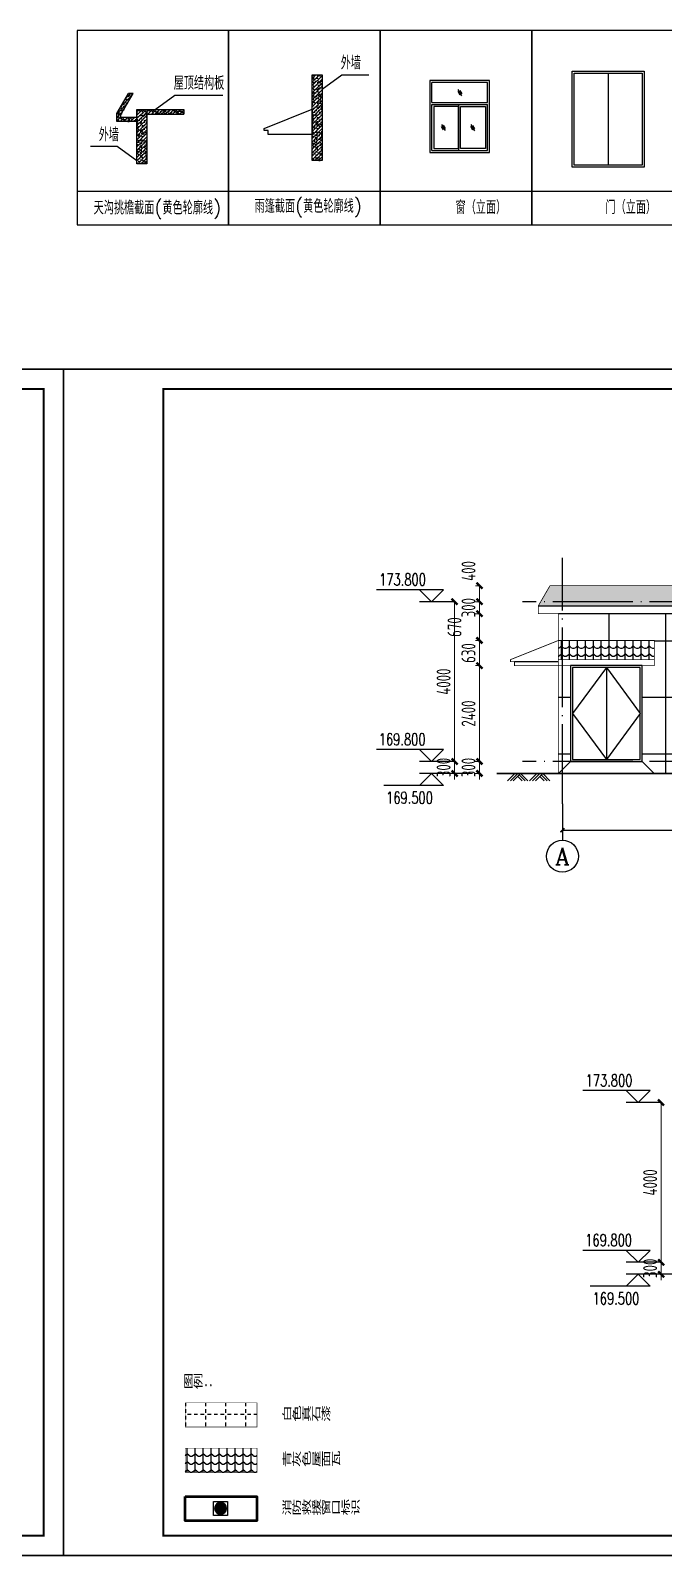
# Model space of a CAD drawing. Header units: millimetres. Extents: x 1742399 to 4898386, y 2481636 to 5226310.
# Drawn here: x 2158457 to 2174298, y 2656332 to 2694505 of the extents above; entities that cross this region are included whole.
import ezdxf
from ezdxf.enums import TextEntityAlignment as Align

# ---------------------------------------------------------------- set-up
doc = ezdxf.new("R2010")
doc.units = ezdxf.units.MM
doc.header["$LTSCALE"] = 1000
doc.linetypes.add('DOTE', pattern=[2.42, 2, -0.2, 0.02, -0.2])
for name, color, linetype in [('AXIS', 3, 'Continuous'), ('AXIS_TEXT', 7, 'Continuous'), ('DIM_ELEV', 3, 'Continuous'), ('DIM_LEAD', 3, 'Continuous'), ('DOTE', 1, 'DOTE'), ('PUB_DIM', 3, 'Continuous'), ('PUB_TITLE', 4, 'Continuous'), ('TWT_DIM', 3, 'Continuous'), ('WALL', 4, 'Continuous'), ('YHG_填充', 8, 'Continuous'), ('YHG_文字', 7, 'Continuous'), ('YHJ_消防救援标示', 6, 'Continuous'), ('YHJ_立面_墙线中', 2, 'Continuous'), ('YHJ_符号', 3, 'Continuous'), ('YHJ_门窗框', 151, 'Continuous'), ('YHJ_门窗细线', 160, 'Continuous'), ('建筑-房间填充', 8, 'Continuous'), ('轮廓线', 2, 'Continuous')]:
    doc.layers.add(name, color=color, linetype=linetype)
doc.styles.add('_TCH_AXIS', font='COMPLEX', dxfattribs={"bigfont": 'GBCBIG'})
doc.styles.add('_TCH_DIM', font='SIMPLEX', dxfattribs={"bigfont": 'GBCBIG'})
doc.styles.add('_TCH_DIM_T3', font='SIMPLEX', dxfattribs={"width": 0.705882, "bigfont": 'GBCBIG'})
doc.styles.add('COMPLEX', font='COMPLEX')
doc.styles.add('TSSD_Rein', font='TSSDENG', dxfattribs={"width": 0.7, "bigfont": '@1HZTXT'})
doc.styles.add('TSSD_REIN_T3', font='tssdeng.shx', dxfattribs={"width": 0.7, "bigfont": 'hztxt.shx'})
doc.dimstyles.new('_TCH_ARCH&&100', dxfattribs={"dimtxt": 350, "dimasz": 150, "dimexe": 100, "dimexo": 200, "dimgap": 100, "dimtad": 1, "dimdec": 0, "dimzin": 0, "dimdsep": 46, "dimtxsty": 'TSSD_REIN_T3', "dimblk": 'ARCHTICK', "dimcen": 0.09, "dimclrt": 7, "dimazin": 2, "dimtfac": 1, "dimtdec": 0, "dimtix": 1, "dimtmove": 2, "dimatfit": 3, "dimfxl": 1, "dimfxlon": 1, "dimtolj": 1, "dimtzin": 0, "dimlwd": 18, "dimlwe": 18, "dimarcsym": 0})
doc.dimstyles.new('_TWT_ARCH&&100', dxfattribs={"dimtxt": 297.5, "dimasz": 100, "dimexe": 250, "dimexo": 300, "dimgap": 126.25, "dimtad": 1, "dimdec": 0, "dimzin": 0, "dimdsep": 46, "dimtxsty": '_TCH_DIM_T3', "dimblk": 'ARCHTICK', "dimcen": 0.09, "dimclrt": 7, "dimazin": 2, "dimtfac": 1, "dimtdec": 0, "dimtix": 1, "dimtmove": 2, "dimatfit": 3, "dimfxl": 75, "dimtolj": 1, "dimtzin": 0, "dimarcsym": 0})
pattern_1 = [(90, (707.1, 707.1), (-1414.215, 0), []), (180, (707.1, 707.1), (-1e-13, -1414.215), [])]

# ---------------------------------------------------------------- blocks, each defined once
blk = doc.blocks.new('HSGADGSGDSGDSF')
at = {"layer": 'YHJ_门窗框'}
blk.add_lwpolyline([(654970, 84413), (656770, 84413), (656770, 82013), (654970, 82013)], close=True, dxfattribs=at)
at = {"layer": 'YHJ_门窗细线'}
blk.add_line((655870, 84363), (655870, 82063), dxfattribs=at)
blk.add_lwpolyline([(655020, 84363), (656720, 84363), (656720, 82063), (655020, 82063)], close=True, dxfattribs=at)
for points in [[(655870, 84363), (655020, 83213), (655870, 82063)], [(655870, 84363), (656720, 83213), (655870, 82063)]]:
    blk.add_lwpolyline(points, dxfattribs=at)
blk = doc.blocks.new('HAYJZ A3')
blk.add_lwpolyline([(4975, -403417), (46975, -403417), (46975, -433117), (4975, -433117), (4975, -403417)])
at = {"const_width": 50}
blk.add_lwpolyline([(7475, -403917), (46475, -403917), (46475, -432617), (7475, -432617), (7475, -403917)], dxfattribs=at)
at = {"layer": 'PUB_TITLE'}
blk.add_lwpolyline([(4975, -433117), (46975, -433117), (46975, -403417), (4975, -403417)], close=True, dxfattribs=at)
blk = doc.blocks.new('A$C4EA902EC')
at = {"layer": 'YHJ_消防救援标示'}
h = blk.add_hatch(dxfattribs=at)
h.set_pattern_fill('ANSI31', color=6, scale=20, angle=135, style=0)
h.set_pattern_definition([(180, (-2939646.705, -311489.21), (-5e-15, -31.75), [])])
edge = h.paths.add_edge_path()
edge.add_arc((175, 175), 150, 0, 360)
blk.add_lwpolyline([(0, 0), (350, 0), (350, 350), (0, 350)], close=True, dxfattribs=at)
at = {"layer": 'YHJ_消防救援标示', "color": 6}
blk.add_circle((175, 175), 150, dxfattribs=at)
blk = doc.blocks.new('_ArchTick')
at = {"color": 0, "linetype": 'ByBlock', "const_width": 0.4}
blk.add_lwpolyline([(-0.5, -0.5), (0.5, 0.5)], dxfattribs=at)
blk = doc.blocks.new('*D235')
at = {"layer": 'Defpoints', "color": 0, "transparency": 16777216}
for p in [(2174238, 2663671), (2175373, 2663671), (2175373, 2663371)]:
    blk.add_point(p, dxfattribs=at)
at = {"layer": 'PUB_DIM', "color": 0, "lineweight": 18, "transparency": 16777216}
for p, q in [((2174238, 2663671), (2174238, 2663821)), ((2174239, 2663671), (2174138, 2663671)), ((2174239, 2663371), (2174138, 2663371)), ((2174238, 2663371), (2174238, 2663671)), ((2174238, 2663371), (2174238, 2663221))]:
    blk.add_line(p, q, dxfattribs=at)
at = {"layer": 'PUB_DIM', "color": 0, "lineweight": 18, "transparency": 16777216, "xscale": 150, "yscale": 150, "zscale": 150}
for p, rotation in [((2174238, 2663671), 270), ((2174238, 2663371), 90)]:
    blk.add_blockref('_ArchTick', p, dxfattribs=dict(at, rotation=rotation))
at = {"layer": 'PUB_DIM', "color": 7, "transparency": 16777216, "insert": (2173963, 2663521), "char_height": 350, "attachment_point": 5, "rotation": 90, "style": 'TSSD_REIN_T3'}
blk.add_mtext('\\A1;300', dxfattribs=at)
blk = doc.blocks.new('*D236')
at = {"layer": 'Defpoints', "color": 0, "transparency": 16777216}
for p in [(2174238, 2667671), (2175373, 2667671), (2175373, 2663671)]:
    blk.add_point(p, dxfattribs=at)
at = {"layer": 'PUB_DIM', "color": 0, "lineweight": 18, "transparency": 16777216}
for p, q in [((2174239, 2667671), (2174138, 2667671)), ((2174238, 2663671), (2174238, 2667671)), ((2174239, 2663671), (2174138, 2663671))]:
    blk.add_line(p, q, dxfattribs=at)
at = {"layer": 'PUB_DIM', "color": 0, "lineweight": 18, "transparency": 16777216, "xscale": 150, "yscale": 150, "zscale": 150}
for p, rotation in [((2174238, 2667671), 90), ((2174238, 2663671), 270)]:
    blk.add_blockref('_ArchTick', p, dxfattribs=dict(at, rotation=rotation))
at = {"layer": 'PUB_DIM', "color": 7, "transparency": 16777216, "insert": (2173963, 2665671), "char_height": 350, "attachment_point": 5, "rotation": 90, "style": 'TSSD_REIN_T3'}
blk.add_mtext('\\A1;4000', dxfattribs=at)
blk = doc.blocks.new('*D237')
at = {"layer": 'Defpoints', "color": 0, "transparency": 16777216}
for p in [(2171768, 2674744), (2189468, 2674744), (2189468, 2674486)]:
    blk.add_point(p, dxfattribs=at)
at = {"layer": 'TWT_DIM', "color": 0, "lineweight": -2, "transparency": 16777216}
for p, q in [((2171768, 2674486), (2189468, 2674486)), ((2171768, 2674444), (2171768, 2674236)), ((2189468, 2674444), (2189468, 2674236))]:
    blk.add_line(p, q, dxfattribs=at)
at = {"layer": 'TWT_DIM', "color": 0, "lineweight": -2, "transparency": 16777216, "xscale": 100, "yscale": 100, "zscale": 100, "rotation": 180}
blk.add_blockref('_ArchTick', (2171768, 2674486), dxfattribs=at)
at = {"layer": 'TWT_DIM', "color": 0, "lineweight": -2, "transparency": 16777216, "xscale": 100, "yscale": 100, "zscale": 100}
blk.add_blockref('_ArchTick', (2189468, 2674486), dxfattribs=at)
at = {"layer": 'TWT_DIM', "color": 7, "transparency": 16777216, "insert": (2180618, 2674761), "char_height": 297.5, "attachment_point": 5, "style": '_TCH_DIM_T3'}
blk.add_mtext('\\A1;17700', dxfattribs=at)
blk = doc.blocks.new('_AXISO')
blk.add_circle((0, 0), 0.5)
at = {"layer": 'AXIS_TEXT', "style": 'COMPLEX', "width": 1.041667}
blk.add_attdef('A', text='', height=0.56, dxfattribs=at).set_placement((-0.25, -0.28), (0.25, -0.28), align=Align.FIT)
blk = doc.blocks.new('*D244')
at = {"layer": 'Defpoints', "color": 0, "transparency": 16777216}
for p in [(2169693, 2676207), (2170505, 2676207), (2170505, 2675907)]:
    blk.add_point(p, dxfattribs=at)
at = {"layer": 'PUB_DIM', "color": 0, "lineweight": 18, "transparency": 16777216}
for p, q in [((2169693, 2676207), (2169693, 2676357)), ((2169694, 2676207), (2169593, 2676207)), ((2169693, 2675907), (2169693, 2676207)), ((2169694, 2675907), (2169593, 2675907)), ((2169693, 2675907), (2169693, 2675757))]:
    blk.add_line(p, q, dxfattribs=at)
at = {"layer": 'PUB_DIM', "color": 0, "lineweight": 18, "transparency": 16777216, "xscale": 150, "yscale": 150, "zscale": 150}
for p, rotation in [((2169693, 2676207), 270), ((2169693, 2675907), 90)]:
    blk.add_blockref('_ArchTick', p, dxfattribs=dict(at, rotation=rotation))
at = {"layer": 'PUB_DIM', "color": 7, "transparency": 16777216, "insert": (2169418, 2676057), "char_height": 350, "attachment_point": 5, "rotation": 90, "style": 'TSSD_REIN_T3'}
blk.add_mtext('\\A1;300', dxfattribs=at)
blk = doc.blocks.new('*D245')
at = {"layer": 'Defpoints', "color": 0, "transparency": 16777216}
for p in [(2169693, 2678607), (2170505, 2678607), (2170505, 2676207)]:
    blk.add_point(p, dxfattribs=at)
at = {"layer": 'PUB_DIM', "color": 0, "lineweight": 18, "transparency": 16777216}
for p, q in [((2169694, 2678607), (2169593, 2678607)), ((2169693, 2676207), (2169693, 2678607)), ((2169694, 2676207), (2169593, 2676207))]:
    blk.add_line(p, q, dxfattribs=at)
at = {"layer": 'PUB_DIM', "color": 0, "lineweight": 18, "transparency": 16777216, "xscale": 150, "yscale": 150, "zscale": 150}
for p, rotation in [((2169693, 2678607), 90), ((2169693, 2676207), 270)]:
    blk.add_blockref('_ArchTick', p, dxfattribs=dict(at, rotation=rotation))
at = {"layer": 'PUB_DIM', "color": 7, "transparency": 16777216, "insert": (2169418, 2677407), "char_height": 350, "attachment_point": 5, "rotation": 90, "style": 'TSSD_REIN_T3'}
blk.add_mtext('\\A1;2400', dxfattribs=at)
blk = doc.blocks.new('*D246')
at = {"layer": 'Defpoints', "color": 0, "transparency": 16777216}
for p in [(2169693, 2679237), (2170505, 2679237), (2170505, 2678607)]:
    blk.add_point(p, dxfattribs=at)
at = {"layer": 'PUB_DIM', "color": 0, "lineweight": 18, "transparency": 16777216}
for p, q in [((2169693, 2679237), (2169693, 2679387)), ((2169694, 2679237), (2169593, 2679237)), ((2169693, 2678607), (2169693, 2679237)), ((2169694, 2678607), (2169593, 2678607)), ((2169693, 2678607), (2169693, 2678457))]:
    blk.add_line(p, q, dxfattribs=at)
at = {"layer": 'PUB_DIM', "color": 0, "lineweight": 18, "transparency": 16777216, "xscale": 150, "yscale": 150, "zscale": 150}
for p, rotation in [((2169693, 2679237), 270), ((2169693, 2678607), 90)]:
    blk.add_blockref('_ArchTick', p, dxfattribs=dict(at, rotation=rotation))
at = {"layer": 'PUB_DIM', "color": 7, "transparency": 16777216, "insert": (2169418, 2678922), "char_height": 350, "attachment_point": 5, "rotation": 90, "style": 'TSSD_REIN_T3'}
blk.add_mtext('\\A1;630', dxfattribs=at)
blk = doc.blocks.new('*D247')
at = {"layer": 'Defpoints', "color": 0, "transparency": 16777216}
for p in [(2169693, 2679907), (2170505, 2679907), (2170505, 2679237)]:
    blk.add_point(p, dxfattribs=at)
at = {"layer": 'PUB_DIM', "color": 0, "lineweight": 18, "transparency": 16777216}
for p, q in [((2169694, 2679907), (2169593, 2679907)), ((2169693, 2679237), (2169693, 2679907)), ((2169694, 2679237), (2169593, 2679237))]:
    blk.add_line(p, q, dxfattribs=at)
at = {"layer": 'PUB_DIM', "color": 0, "lineweight": 18, "transparency": 16777216, "xscale": 150, "yscale": 150, "zscale": 150}
for p, rotation in [((2169693, 2679907), 90), ((2169693, 2679237), 270)]:
    blk.add_blockref('_ArchTick', p, dxfattribs=dict(at, rotation=rotation))
at = {"layer": 'PUB_DIM', "color": 7, "transparency": 16777216, "insert": (2169068, 2679572), "char_height": 350, "attachment_point": 5, "rotation": 90, "style": 'TSSD_REIN_T3'}
blk.add_mtext('\\A1;670', dxfattribs=at)
blk = doc.blocks.new('*D248')
at = {"layer": 'Defpoints', "color": 0, "transparency": 16777216}
for p in [(2169693, 2680207), (2170505, 2680207), (2170505, 2679907)]:
    blk.add_point(p, dxfattribs=at)
at = {"layer": 'PUB_DIM', "color": 0, "lineweight": 18, "transparency": 16777216}
for p, q in [((2169694, 2680207), (2169593, 2680207)), ((2169693, 2680207), (2169693, 2680357)), ((2169693, 2679907), (2169693, 2680207)), ((2169694, 2679907), (2169593, 2679907)), ((2169693, 2679907), (2169693, 2679757))]:
    blk.add_line(p, q, dxfattribs=at)
at = {"layer": 'PUB_DIM', "color": 0, "lineweight": 18, "transparency": 16777216, "xscale": 150, "yscale": 150, "zscale": 150}
for p, rotation in [((2169693, 2680207), 270), ((2169693, 2679907), 90)]:
    blk.add_blockref('_ArchTick', p, dxfattribs=dict(at, rotation=rotation))
at = {"layer": 'PUB_DIM', "color": 7, "transparency": 16777216, "insert": (2169418, 2680057), "char_height": 350, "attachment_point": 5, "rotation": 90, "style": 'TSSD_REIN_T3'}
blk.add_mtext('\\A1;300', dxfattribs=at)
blk = doc.blocks.new('*D249')
at = {"layer": 'Defpoints', "color": 0, "transparency": 16777216}
for p in [(2169693, 2680607), (2170505, 2680607), (2170505, 2680207)]:
    blk.add_point(p, dxfattribs=at)
at = {"layer": 'PUB_DIM', "color": 0, "lineweight": 18, "transparency": 16777216}
for p, q in [((2169694, 2680607), (2169593, 2680607)), ((2169693, 2680207), (2169693, 2680607)), ((2169694, 2680207), (2169593, 2680207))]:
    blk.add_line(p, q, dxfattribs=at)
at = {"layer": 'PUB_DIM', "color": 0, "lineweight": 18, "transparency": 16777216, "xscale": 150, "yscale": 150, "zscale": 150}
for p, rotation in [((2169693, 2680607), 90), ((2169693, 2680207), 270)]:
    blk.add_blockref('_ArchTick', p, dxfattribs=dict(at, rotation=rotation))
at = {"layer": 'PUB_DIM', "color": 7, "transparency": 16777216, "insert": (2169418, 2680977), "char_height": 350, "attachment_point": 5, "rotation": 90, "style": 'TSSD_REIN_T3'}
blk.add_mtext('\\A1;400', dxfattribs=at)
blk = doc.blocks.new('*D252')
at = {"layer": 'Defpoints', "color": 0, "transparency": 16777216}
for p in [(2169070, 2676207), (2170205, 2676207), (2170205, 2675907)]:
    blk.add_point(p, dxfattribs=at)
at = {"layer": 'PUB_DIM', "color": 0, "lineweight": 18, "transparency": 16777216}
for p, q in [((2169070, 2676207), (2169070, 2676357)), ((2169071, 2676207), (2168970, 2676207)), ((2169070, 2675907), (2169070, 2676207)), ((2169071, 2675907), (2168970, 2675907)), ((2169070, 2675907), (2169070, 2675757))]:
    blk.add_line(p, q, dxfattribs=at)
at = {"layer": 'PUB_DIM', "color": 0, "lineweight": 18, "transparency": 16777216, "xscale": 150, "yscale": 150, "zscale": 150}
for p, rotation in [((2169070, 2676207), 270), ((2169070, 2675907), 90)]:
    blk.add_blockref('_ArchTick', p, dxfattribs=dict(at, rotation=rotation))
at = {"layer": 'PUB_DIM', "color": 7, "transparency": 16777216, "insert": (2168795, 2676057), "char_height": 350, "attachment_point": 5, "rotation": 90, "style": 'TSSD_REIN_T3'}
blk.add_mtext('\\A1;300', dxfattribs=at)
blk = doc.blocks.new('*D253')
at = {"layer": 'Defpoints', "color": 0, "transparency": 16777216}
for p in [(2169070, 2680207), (2170205, 2680207), (2170205, 2676207)]:
    blk.add_point(p, dxfattribs=at)
at = {"layer": 'PUB_DIM', "color": 0, "lineweight": 18, "transparency": 16777216}
for p, q in [((2169071, 2680207), (2168970, 2680207)), ((2169070, 2676207), (2169070, 2680207)), ((2169071, 2676207), (2168970, 2676207))]:
    blk.add_line(p, q, dxfattribs=at)
at = {"layer": 'PUB_DIM', "color": 0, "lineweight": 18, "transparency": 16777216, "xscale": 150, "yscale": 150, "zscale": 150}
for p, rotation in [((2169070, 2680207), 90), ((2169070, 2676207), 270)]:
    blk.add_blockref('_ArchTick', p, dxfattribs=dict(at, rotation=rotation))
at = {"layer": 'PUB_DIM', "color": 7, "transparency": 16777216, "insert": (2168795, 2678207), "char_height": 350, "attachment_point": 5, "rotation": 90, "style": 'TSSD_REIN_T3'}
blk.add_mtext('\\A1;4000', dxfattribs=at)
blk = doc.blocks.new('玻璃')
at = {"layer": 'YHJ_符号'}
for p, q in [((122726, -123680), (122726, -123780)), ((122756, -123640), (122756, -123820)), ((122786, -123680), (122786, -123780))]:
    blk.add_line(p, q, dxfattribs=at)

msp = doc.modelspace()

# ---------------------------------------------------------------- hatches: boundary and pattern name
h = msp.add_hatch()
h.set_pattern_fill('多孔材料', color=8, scale=500, angle=45)
h.set_pattern_definition(pattern_1)
h.paths.add_polyline_path([(2171967.7, 2678607.4), (2171767.7, 2678607.4), (2171767.7, 2676207.4), (2171967.7, 2676207.4)])
h.paths.add_polyline_path([(2171767.7, 2678607.4), (2171667.7, 2678607.4), (2171667.7, 2676207.4), (2171767.7, 2676207.4)])
h.paths.add_polyline_path([(2171767.7, 2676207.4), (2171667.7, 2676207.4), (2171667.7, 2675907.4), (2171767.7, 2676007.4)])
h.paths.add_polyline_path([(2171967.7, 2676207.4), (2171767.7, 2676207.4), (2171767.7, 2676007.4)])
h.paths.add_polyline_path([(2171767.7, 2679907.4), (2171667.7, 2679907.4), (2171667.7, 2679237.4), (2171767.7, 2679237.4)])
h.paths.add_polyline_path([(2187267.7, 2676207.4), (2173767.7, 2676207.4), (2174067.7, 2675907.4), (2186967.7, 2675907.4)])
h.paths.add_polyline_path([(2189467.7, 2676207.4), (2189067.7, 2676207.4), (2189367.7, 2675907.4), (2189467.7, 2675907.4)])
h.paths.add_polyline_path([(2189567.7, 2676207.4), (2189467.7, 2676207.4), (2189467.7, 2675907.4), (2189567.7, 2675907.4)])
h.paths.add_polyline_path([(2189567.7, 2679907.4), (2189467.7, 2679907.4), (2189467.7, 2676207.4), (2189567.7, 2676207.4)])
h = msp.add_hatch()
h.set_pattern_fill('多孔材料', color=8, scale=500, angle=45)
h.set_pattern_definition(pattern_1)
h.paths.add_polyline_path([(2187267.7, 2676207.4), (2187267.7, 2678607.4), (2186967.7, 2678607.4), (2186967.7, 2678757.4), (2186967.7, 2679237.4), (2189367.7, 2679237.4), (2189367.7, 2678757.4), (2189367.7, 2678757.4), (2189367.7, 2678607.4), (2189067.7, 2678607.4), (2189067.7, 2676207.4), (2189467.7, 2676207.4), (2189467.7, 2679907.4), (2183675.1, 2679907.4), (2183675.1, 2679698.9, -1), (2183675.1, 2679658.9, -1), (2183675.1, 2679698.9), (2183675.1, 2679907.4), (2171767.7, 2679907.4), (2171767.7, 2679237.4), (2174067.7, 2679237.4), (2174067.7, 2678707.4), (2174067.7, 2678607.4), (2173767.7, 2678607.4), (2173767.7, 2676207.4)])
h.paths.add_polyline_path([(2176317.7, 2679107.4), (2174617.7, 2679107.4), (2174617.7, 2677107.4), (2176317.7, 2677107.4)], flags=16)
h.paths.add_polyline_path([(2179667.7, 2679107.4), (2181667.7, 2679107.4), (2181667.7, 2677107.4), (2179667.7, 2677107.4)], flags=16)
h.paths.add_polyline_path([(2184867.7, 2679107.4), (2186867.7, 2679107.4), (2186867.7, 2677107.4), (2184867.7, 2677107.4)], flags=16)
at = {"layer": 'YHG_填充'}
h = msp.add_hatch(dxfattribs=at)
h.set_pattern_fill('虚线方格', color=256, scale=500)
h.set_pattern_definition([(0, (2058384.33, 2623365.6), (0, 500), [90, -75, 90, -75, 90, -80]), (90, (2058844.33, 2623405.6), (-500, 3e-14), [90, -75, 90, -75, 90, -80])])
h.paths.add_polyline_path([(2164124.9, 2659548), (2164124.9, 2660153.7), (2162327.5, 2660153.7), (2162327.5, 2659548)])
at = {"layer": '建筑-房间填充'}
h = msp.add_hatch(dxfattribs=at)
h.set_pattern_fill('钢筋混凝土', color=256, scale=25)
h.set_pattern_definition([(45, (1865337.89, 2664749.82), (-44.194174, 44.194174), []), (50, (1865337.89, 2664749.82), (179.315046, -15.688034), [18.75, -206.25]), (355, (1865337.9, 2664749.82), (-34.68783, 188.04803), [15, -165]), (100.4514, (1865352.83, 2664748.51), (144.62735, 172.35989), [15.93505, -175.28553]), (46.1842, (1865337.9, 2664799.82), (266.81026, -41.37975), [28.125, -309.375]), (96.6356, (1865360.13, 2664796.37), (233.66568, 243.52947), [23.90257, -262.92825]), (351.1842, (1865337.9, 2664799.82), (233.66549, 243.52965), [22.5, -247.5]), (21, (1865362.89, 2664787.32), (149.22676, -100.65472), [18.75, -206.25]), (326, (1865362.9, 2664787.32), (60.82883, 181.28751), [15, -165]), (71.4514, (1865375.33, 2664778.93), (210.05566, 80.63262), [15.93505, -175.28553]), (37.5, (1865337.89, 2664749.82), (3.039964, 83.223463), [0, -163, 0, -167.5, 0, -165.625]), (7.5, (1865337.89, 2664749.82), (65.767384, 98.602928), [0, -95.5, 0, -159.25, 0, -63.125]), (327.5, (1865282.14, 2664749.82), (133.455609, -5.638718), [0, -62.5, 0, -195, 0, -258.75]), (317.5, (1865257.14, 2664749.82), (145.796542, 25.026246), [0, -81.25, 0, -129.5, 0, -183.75])])
h.paths.add_polyline_path([(2165756.8, 2693393.9), (2165506.8, 2693393.9), (2165506.8, 2691248.7), (2165756.8, 2691248.7)])
h = msp.add_hatch(dxfattribs=at)
h.set_pattern_fill('钢筋混凝土', color=256, scale=25)
h.set_pattern_definition([(45, (1860852.34, 2664444.46), (-44.194174, 44.194174), []), (50, (1860852.34, 2664444.46), (179.315046, -15.688034), [18.75, -206.25]), (355, (1860852.34, 2664444.46), (-34.68783, 188.04803), [15, -165]), (100.4514, (1860867.28, 2664443.15), (144.62735, 172.35989), [15.93505, -175.28553]), (46.1842, (1860852.34, 2664494.46), (266.81026, -41.37975), [28.125, -309.375]), (96.6356, (1860874.57, 2664491), (233.66568, 243.52947), [23.90257, -262.92825]), (351.1842, (1860852.34, 2664494.46), (233.66549, 243.52965), [22.5, -247.5]), (21, (1860877.34, 2664481.96), (149.22676, -100.65472), [18.75, -206.25]), (326, (1860877.34, 2664481.96), (60.82883, 181.28751), [15, -165]), (71.4514, (1860889.77, 2664473.57), (210.05566, 80.63262), [15.93505, -175.28553]), (37.5, (1860852.34, 2664444.46), (3.039964, 83.223463), [0, -163, 0, -167.5, 0, -165.625]), (7.5, (1860852.34, 2664444.46), (65.767384, 98.602928), [0, -95.5, 0, -159.25, 0, -63.125]), (327.5, (1860796.59, 2664444.46), (133.455609, -5.638718), [0, -62.5, 0, -195, 0, -258.75]), (317.5, (1860771.59, 2664444.46), (145.796542, 25.026246), [0, -81.25, 0, -129.5, 0, -183.75])])
h.paths.add_polyline_path([(2161025.4, 2692930.6), (2160909.9, 2692930.6), (2160621.2, 2692430.6), (2160621.2, 2692230.6), (2161121.2, 2692230.6), (2161121.2, 2692330.6), (2160721.2, 2692330.6), (2160721.2, 2692403.8)])
h = msp.add_hatch(dxfattribs=at)
h.set_pattern_fill('钢筋混凝土', color=256, scale=25)
h.set_pattern_definition([(45, (1860952.34, 2664544.46), (-44.194174, 44.194174), []), (50, (1860952.34, 2664544.46), (179.315046, -15.688034), [18.75, -206.25]), (355, (1860952.34, 2664544.46), (-34.68783, 188.04803), [15, -165]), (100.4514, (1860967.28, 2664543.15), (144.62735, 172.35989), [15.93505, -175.28553]), (46.1842, (1860952.34, 2664594.46), (266.81026, -41.37975), [28.125, -309.375]), (96.6356, (1860974.57, 2664591), (233.66568, 243.52947), [23.90257, -262.92825]), (351.1842, (1860952.34, 2664594.46), (233.66549, 243.52965), [22.5, -247.5]), (21, (1860977.34, 2664581.96), (149.22676, -100.65472), [18.75, -206.25]), (326, (1860977.34, 2664581.96), (60.82883, 181.28751), [15, -165]), (71.4514, (1860989.77, 2664573.57), (210.05566, 80.63262), [15.93505, -175.28553]), (37.5, (1860952.34, 2664544.46), (3.039964, 83.223463), [0, -163, 0, -167.5, 0, -165.625]), (7.5, (1860952.34, 2664544.46), (65.767384, 98.602928), [0, -95.5, 0, -159.25, 0, -63.125]), (327.5, (1860896.59, 2664544.46), (133.455609, -5.638718), [0, -62.5, 0, -195, 0, -258.75]), (317.5, (1860871.59, 2664544.46), (145.796542, 25.026246), [0, -81.25, 0, -129.5, 0, -183.75])])
h.paths.add_polyline_path([(2161371.2, 2692530.6), (2161121.2, 2692530.6), (2161121.2, 2691170.8), (2161371.2, 2691170.8)])
h = msp.add_hatch(dxfattribs=at)
h.set_pattern_fill('钢筋混凝土', color=256, scale=25)
h.set_pattern_definition([(45, (1861202.34, 2664544.46), (-44.194174, 44.194174), []), (50, (1861202.34, 2664544.46), (179.315046, -15.688034), [18.75, -206.25]), (355, (1861202.34, 2664544.46), (-34.68783, 188.04803), [15, -165]), (100.4514, (1861217.28, 2664543.15), (144.62735, 172.35989), [15.93505, -175.28553]), (46.1842, (1861202.34, 2664594.46), (266.81026, -41.37975), [28.125, -309.375]), (96.6356, (1861224.57, 2664591), (233.66568, 243.52947), [23.90257, -262.92825]), (351.1842, (1861202.34, 2664594.46), (233.66549, 243.52965), [22.5, -247.5]), (21, (1861227.34, 2664581.96), (149.22676, -100.65472), [18.75, -206.25]), (326, (1861227.34, 2664581.96), (60.82883, 181.28751), [15, -165]), (71.4514, (1861239.77, 2664573.57), (210.05566, 80.63262), [15.93505, -175.28553]), (37.5, (1861202.34, 2664544.46), (3.039964, 83.223463), [0, -163, 0, -167.5, 0, -165.625]), (7.5, (1861202.34, 2664544.46), (65.767384, 98.602928), [0, -95.5, 0, -159.25, 0, -63.125]), (327.5, (1861146.59, 2664544.46), (133.455609, -5.638718), [0, -62.5, 0, -195, 0, -258.75]), (317.5, (1861121.59, 2664544.46), (145.796542, 25.026246), [0, -81.25, 0, -129.5, 0, -183.75])])
h.paths.add_polyline_path([(2162292.2, 2692530.6), (2161371.2, 2692530.6), (2161371.2, 2692410.6), (2162292.2, 2692410.6)])
h = msp.add_hatch(dxfattribs=at)
h.set_pattern_fill('弯瓦屋面', color=144, scale=100)
h.set_pattern_definition([(0, (1526097.4, 2594194.78), (200, 200), [40, -160]), (45, (1526177.4, 2594214.78), (2e-14, 200), [56.56854, -226.27417]), (90, (1526217.4, 2594254.78), (-200, 200), [200]), (135, (1526257.4, 2594214.78), (-200, 2e-14), [56.56854, -226.27417]), (26.565051, (1526137.4, 2594194.78), (200, 2e-07), [44.72, -402.493595]), (333.434949, (1526257.4, 2594214.78), (200, -2e-07), [44.72, -402.493595])])
h.paths.add_polyline_path([(2189267.7, 2680607.4), (2189579, 2680607.4), (2189810, 2680207.4), (2189267.7, 2680207.4)])
h.paths.add_polyline_path([(2189267.7, 2680207.4), (2189810, 2680207.4), (2189867.7, 2680107.4), (2189267.7, 2680107.4)])
h.paths.add_polyline_path([(2172767.7, 2680607.4), (2189267.7, 2680607.4), (2189267.7, 2680207.4), (2172767.7, 2680207.4)])
h.paths.add_polyline_path([(2172767.7, 2680207.4), (2189267.7, 2680207.4), (2189267.7, 2680107.4), (2172767.7, 2680107.4)])
h.paths.add_polyline_path([(2171456.4, 2680607.4), (2172767.7, 2680607.4), (2172767.7, 2680207.4), (2171225.5, 2680207.4)])
h.paths.add_polyline_path([(2171225.5, 2680207.4), (2172767.7, 2680207.4), (2172767.7, 2680107.4), (2171167.7, 2680107.4)])
h = msp.add_hatch(dxfattribs=at)
h.set_pattern_fill('弯瓦屋面', color=144, scale=100)
h.set_pattern_definition([(0, (890021.9, -225555.22), (200, 200), [40, -160]), (45, (890101.89, -225535.22), (2e-14, 200), [56.568542, -226.27417]), (90, (890141.9, -225495.22), (-200, 200), [200]), (135, (890181.89, -225535.22), (-200, 2e-14), [56.568542, -226.27417]), (26.5650512, (890061.89, -225555.225), (200, 2e-07), [44.72, -402.493595]), (333.4349488, (890181.89, -225535.225), (200, -2e-07), [44.72, -402.493595])])
h.paths.add_polyline_path([(2171667.7, 2678757.4), (2171667.7, 2679237.4), (2174067.7, 2679237.4), (2174067.7, 2678757.4)])
h = msp.add_hatch(dxfattribs=at)
h.set_pattern_fill('弯瓦屋面', color=144, scale=100)
h.set_pattern_definition([(0, (1551057.66, -101179.67), (200, 200), [40, -160]), (45, (1551137.66, -101159.67), (2e-14, 200), [56.568542, -226.27417]), (90, (1551177.66, -101119.67), (-200, 200), [200]), (135, (1551217.66, -101159.67), (-200, 2e-14), [56.568542, -226.27417]), (26.5650512, (1551097.665, -101179.67), (200, 2e-07), [44.72, -402.493595]), (333.4349488, (1551217.665, -101159.67), (200, -2e-07), [44.72, -402.493595])])
h.paths.add_polyline_path([(2164124.9, 2658414.7), (2164124.9, 2659020.3), (2162327.5, 2659020.3), (2162327.5, 2658414.7)])

# ---------------------------------------------------------------- linework, layer by layer
for p, q in [((2170577.1, 2675907.4), (2170394, 2675721.4)), ((2170649.1, 2675907.4), (2170465.9, 2675721.4)), ((2170721, 2675907.4), (2170537.9, 2675721.4)), ((2170649.1, 2675834.3), (2170760.2, 2675721.4)), ((2170685, 2675870.8), (2170832.2, 2675721.4)), ((2170721, 2675907.4), (2170904.2, 2675721.4)), ((2171130.1, 2675907.4), (2170947, 2675721.4)), ((2171202, 2675907.4), (2171018.9, 2675721.4)), ((2171274, 2675907.4), (2171090.8, 2675721.4)), ((2171202, 2675834.3), (2171313.2, 2675721.4)), ((2171238, 2675870.8), (2171385.1, 2675721.4)), ((2171274, 2675907.4), (2171457.2, 2675721.4))]:
    msp.add_line(p, q)
for points in [[(2159624.1, 2689639.8), (2163415.8, 2689639.8), (2163415.8, 2694505.4), (2159624.1, 2694505.4)], [(2163415.8, 2689639.8), (2167207.5, 2689639.8), (2167207.5, 2694505.4), (2163415.8, 2694505.4)], [(2167207.5, 2689639.8), (2170999.2, 2689639.8), (2170999.2, 2694505.4), (2167207.5, 2694505.4)], [(2170999.2, 2689639.8), (2174790.9, 2689639.8), (2174790.9, 2694505.4), (2170999.2, 2694505.4)]]:
    msp.add_lwpolyline(points, close=True)
for points in [[(2159624.1, 2690485.5), (2163415.8, 2690485.5)], [(2163415.8, 2690485.5), (2167207.5, 2690485.5)], [(2167207.5, 2690485.5), (2170999.2, 2690485.5)], [(2170999.2, 2690485.5), (2174790.9, 2690485.5)]]:
    msp.add_lwpolyline(points)
at = {"layer": 'AXIS'}
msp.add_line((2171767.7, 2675143.7), (2171767.7, 2674236.2), dxfattribs=at)
at = {"layer": 'DIM_ELEV'}
for p, q in [((2168794.1, 2680507.4), (2167114.1, 2680507.4)), ((2168494.1, 2680207.4), (2168194.1, 2680507.4)), ((2169070, 2680207.4), (2168194.1, 2680207.4)), ((2168494.1, 2680207.4), (2168794.1, 2680507.4)), ((2168794.1, 2676507.4), (2167114.1, 2676507.4)), ((2168494.1, 2676207.4), (2168194.1, 2676507.4)), ((2168494.1, 2676207.4), (2168794.1, 2676507.4)), ((2169070, 2676207.4), (2168194.1, 2676207.4)), ((2168794.1, 2675607.4), (2167298.1, 2675607.4)), ((2168494.1, 2675907.4), (2168194.1, 2675607.4)), ((2169520.5, 2675907.4), (2168194.1, 2675907.4)), ((2168494.1, 2675907.4), (2168794.1, 2675607.4)), ((2173962.3, 2667971), (2172282.3, 2667971)), ((2173662.3, 2667671), (2173362.3, 2667971)), ((2173662.3, 2667671), (2173962.3, 2667971)), ((2174238.2, 2667671), (2173362.3, 2667671)), ((2173962.3, 2663971), (2172282.3, 2663971)), ((2173662.3, 2663671), (2173362.3, 2663971)), ((2173662.3, 2663671), (2173962.3, 2663971)), ((2174238.2, 2663671), (2173362.3, 2663671)), ((2173662.3, 2663371), (2173362.3, 2663071)), ((2174688.7, 2663371), (2173362.3, 2663371)), ((2173662.3, 2663371), (2173962.3, 2663071)), ((2173962.3, 2663071), (2172466.3, 2663071))]:
    msp.add_line(p, q, dxfattribs=at)
msp.add_lwpolyline([(2170283.2, 2675907.4), (2171667.7, 2675907.4)], dxfattribs=at)
at = {"layer": 'DIM_LEAD'}
for p, q in [((2165756.8, 2693037.6), (2166249.6, 2693397.9)), ((2166249.6, 2693397.9), (2166922.3, 2693397.9)), ((2161575.7, 2692530.6), (2162068.6, 2692890.9)), ((2162068.6, 2692890.9), (2163266.1, 2692890.9)), ((2160628.4, 2691599.4), (2159955.7, 2691599.4)), ((2161121.2, 2691239.1), (2160628.4, 2691599.4))]:
    msp.add_line(p, q, dxfattribs=at)
at = {"layer": 'DOTE', "linetype": 'DOTE'}
for p, q in [((2171767.7, 2675143.7), (2171767.7, 2681307.4)), ((2190467.7, 2680207.4), (2170767.7, 2680207.4)), ((2190467.7, 2676207.4), (2170767.7, 2676207.4))]:
    msp.add_line(p, q, dxfattribs=at)
at = {"layer": 'WALL'}
for points in [[(2165506.8, 2693393.9), (2165756.8, 2693393.9), (2165756.8, 2691248.7), (2165506.8, 2691248.7)], [(2161121.2, 2692530.6), (2161371.2, 2692530.6), (2161371.2, 2691170.8), (2161121.2, 2691170.8)]]:
    msp.add_lwpolyline(points, close=True, dxfattribs=at)
for points in [[(2161371.2, 2692530.6), (2162292.2, 2692530.6)], [(2161371.2, 2692410.6), (2162292.2, 2692410.6)], [(2162292.2, 2692530.6), (2162292.2, 2692410.6)]]:
    msp.add_lwpolyline(points, dxfattribs=at)
at = {"layer": 'YHJ_立面_墙线中', "lineweight": 25}
msp.add_lwpolyline([(2165506.8, 2691906), (2164406.8, 2691906), (2164406.8, 2692006), (2164306.8, 2692006), (2164306.8, 2692056), (2165506.8, 2692536)], close=True, dxfattribs=at)
at = {"layer": 'YHJ_立面_墙线中', "lineweight": 25, "const_width": 20}
for points in [[(2171667.7, 2679907.4), (2171167.7, 2679907.4), (2171167.7, 2680107.4), (2171456.4, 2680607.4)], [(2189779, 2680607.4), (2171456.4, 2680607.4)], [(2171667.7, 2675907.4), (2171667.7, 2679907.4)], [(2171667.7, 2679237.3), (2170467.7, 2678757.4), (2170467.7, 2678707.4), (2170567.7, 2678707.4), (2170567.7, 2678607.4), (2171667.7, 2678607.4)], [(2174067.7, 2678707.4), (2174067.7, 2679237.4), (2171667.7, 2679237.4), (2171667.7, 2678707.4)]]:
    msp.add_lwpolyline(points, dxfattribs=at)
at = {"layer": 'YHJ_立面_墙线中'}
for points in [[(2171167.7, 2680107.4), (2190067.7, 2680107.4)], [(2189567.7, 2679907.4), (2171667.7, 2679907.4)], [(2170567.7, 2678707.4), (2171667.7, 2678707.4)], [(2171967.7, 2676207.4), (2171667.7, 2675907.4)], [(2173767.7, 2676207.4), (2174067.7, 2675907.4)]]:
    msp.add_lwpolyline(points, dxfattribs=at)
at = {"layer": 'YHJ_立面_墙线中', "lineweight": 25, "const_width": 20}
msp.add_lwpolyline([(2174067.7, 2678757.4), (2171667.7, 2678757.4), (2171667.7, 2678607.4), (2174067.7, 2678607.4)], close=True, dxfattribs=at)
at = {"layer": 'YHJ_立面_墙线中', "lineweight": 40, "const_width": 40}
msp.add_lwpolyline([(2190980.5, 2675907.4), (2170125.2, 2675907.4)], dxfattribs=at)
at = {"layer": 'YHJ_立面_墙线中', "lineweight": 50, "const_width": 10}
for points in [[(2162327.5, 2660153.7), (2164124.9, 2660153.7), (2164124.9, 2659548), (2162327.5, 2659548)], [(2162327.5, 2659020.3), (2164124.9, 2659020.3), (2164124.9, 2658414.7), (2162327.5, 2658414.7)]]:
    msp.add_lwpolyline(points, close=True, dxfattribs=at)
at = {"layer": 'YHJ_立面_墙线中', "lineweight": 50}
msp.add_lwpolyline([(2162327.5, 2657809.3), (2164124.9, 2657809.3), (2164124.9, 2657203.6), (2162327.5, 2657203.6)], close=True, dxfattribs=at)
at = {"layer": 'YHJ_门窗框'}
for points in [[(2169946.7, 2693251.3), (2168446.7, 2693251.3), (2168446.7, 2691451.3), (2169946.7, 2691451.3)], [(2172013.9, 2693485.7), (2173813.9, 2693485.7), (2173813.9, 2691085.7), (2172013.9, 2691085.7)]]:
    msp.add_lwpolyline(points, close=True, dxfattribs=at)
at = {"layer": 'YHJ_门窗细线'}
for p, q in [((2168496.7, 2692701.3), (2168496.7, 2693201.3)), ((2169896.7, 2692701.3), (2169896.7, 2693201.3)), ((2172913.9, 2693435.7), (2172913.9, 2691135.7)), ((2168496.7, 2692701.3), (2169896.7, 2692701.3)), ((2168496.7, 2691501.3), (2168496.7, 2692651.3)), ((2168496.7, 2692651.3), (2169896.7, 2692651.3)), ((2169171.7, 2692651.3), (2169171.7, 2691501.3)), ((2169896.7, 2691501.3), (2169896.7, 2692651.3))]:
    msp.add_line(p, q, dxfattribs=at)
for points in [[(2169896.7, 2693201.3), (2168496.7, 2693201.3)], [(2168496.7, 2691501.3), (2169896.7, 2691501.3)]]:
    msp.add_lwpolyline(points, dxfattribs=at)
for points in [[(2172063.9, 2693435.7), (2173763.9, 2693435.7), (2173763.9, 2691135.7), (2172063.9, 2691135.7)], [(2168546.7, 2691551.3), (2169171.7, 2691551.3), (2169171.7, 2692601.3), (2168546.7, 2692601.3)], [(2169846.7, 2691551.3), (2169221.7, 2691551.3), (2169221.7, 2692601.3), (2169846.7, 2692601.3)]]:
    msp.add_lwpolyline(points, close=True, dxfattribs=at)
at = {"layer": '轮廓线'}
msp.add_line((2161025.4, 2692930.6), (2160909.9, 2692930.6), dxfattribs=at)
for points in [[(2161121.2, 2692230.6), (2160621.2, 2692230.6), (2160621.2, 2692430.6), (2160909.9, 2692930.6)], [(2161121.2, 2692330.6), (2160721.2, 2692330.6), (2160721.2, 2692403.8), (2161025.4, 2692930.6)]]:
    msp.add_lwpolyline(points, dxfattribs=at)

# ---------------------------------------------------------------- block references
for p in [(2112308.5, 3089449), (2154308.5, 3089449)]:
    msp.add_blockref('HAYJZ A3', p)
at = {"layer": 'AXIS'}
ref = msp.add_blockref('_AXISO', (2171767.7, 2673836.2), dxfattribs=dict(at, xscale=800, yscale=800, zscale=800))
ref.add_attrib('A', 'A', dxfattribs={"layer": 'AXIS_TEXT', "height": 425.2, "style": '_TCH_AXIS'}).set_placement((2171585.5, 2673623.6), (2171949.9, 2673623.6), align=Align.FIT)
at = {"layer": 'YHJ_消防救援标示', "color": 6, "xscale": -1, "rotation": 180}
msp.add_blockref('A$C4EA902EC', (2163039.6, 2657686.6), dxfattribs=at)
at = {"layer": 'YHJ_立面_墙线中', "xscale": -1}
msp.add_blockref('HSGADGSGDSGDSF', (2828738, 2594194.8), dxfattribs=at)
at = {"layer": 'YHJ_符号', "extrusion": (0, 0, -1), "zscale": -1, "rotation": 149.9999999998738}
for p in [(-2124762.5, 2524416.2), (-2124349.4, 2523546.5), (-2125084.3, 2523540.1)]:
    msp.add_blockref('玻璃', p, dxfattribs=at)

# ---------------------------------------------------------------- texts
at = {"layer": 'DIM_ELEV', "color": 7, "style": '_TCH_DIM', "width": 0.705882}
for s, p in [('173.800', (2167182.1, 2680612.4)), ('169.800', (2167172.1, 2676612.4)), ('169.500', (2167356.1, 2675152.4)), ('173.800', (2172350.3, 2668076)), ('169.800', (2172340.3, 2664076)), ('169.500', (2172524.3, 2662616))]:
    msp.add_text(s, height=297.5, dxfattribs=at).set_placement(p)
at = {"layer": 'DIM_LEAD', "color": 7, "style": '_TCH_DIM'}
for s, height, p in [('外墙', 337.59, (2166221.6, 2693528.9)), ('屋顶结构板', 337.59, (2162040.6, 2693022)), ('外墙', 337.59, (2160164.9, 2691730.5)), ('天沟挑檐截面(黄色轮廓线)', 337.589, (2160037.9, 2689900.1)), ('雨篷截面(黄色轮廓线)', 337.589, (2164065.8, 2689941.4)), ('窗（立面）', 337.59, (2169094.9, 2689909.6)), ('门（立面）', 337.59, (2172845.3, 2689911.2))]:
    msp.add_text(s, height=height, dxfattribs=at).set_placement(p)
at = {"layer": 'YHG_文字', "style": 'TSSD_Rein', "width": 0.7}
for s, p in [('图例：', (2162282, 2660507.1)), ('白色真石漆', (2164749.1, 2659693.5)), ('青灰色屋面瓦', (2164749.1, 2658560.2)), ('消防救援窗口标识', (2164749.1, 2657349.1))]:
    msp.add_text(s, height=350, dxfattribs=at).set_placement(p)

# ---------------------------------------------------------------- dimensions: what is measured, and where the dimension line sits
at = {"layer": 'PUB_DIM'}
for base, p1, p2, picture, middle in [((2169693.4, 2680607.4), (2170505, 2680207.4), (2170505, 2680607.4), '*D249', (2169418.4, 2680977.4)), ((2169693.4, 2679907.4), (2170505, 2679237.3), (2170505, 2679907.4), '*D247', (2169068.4, 2679572.3))]:
    dim = msp.add_linear_dim(base=base, p1=p1, p2=p2, angle=90, dimstyle='_TCH_ARCH&&100', dxfattribs=at)
    dim.commit()
    dim.dimension.update_dxf_attribs({"geometry": picture, "text_midpoint": middle, "dimtype": 161})
for p1, p2, distance, picture, middle in [((2170205, 2676207.4), (2170205, 2680207.4), 1135, '*D253', (2168795, 2678207.4)), ((2170505, 2679907.4), (2170505, 2680207.4), 811.6, '*D248', (2169418.4, 2680057.4)), ((2170505, 2678607.4), (2170505, 2679237.3), 811.6, '*D246', (2169418.4, 2678922.3)), ((2170505, 2676207.4), (2170505, 2678607.4), 811.6, '*D245', (2169418.4, 2677407.4)), ((2170205, 2675907.4), (2170205, 2676207.4), 1135, '*D252', (2168795, 2676057.4)), ((2170505, 2675907.4), (2170505, 2676207.4), 811.6, '*D244', (2169418.4, 2676057.4)), ((2175373.2, 2663671), (2175373.2, 2667671), 1135, '*D236', (2173963.2, 2665671)), ((2175373.2, 2663371), (2175373.2, 2663671), 1135, '*D235', (2173963.2, 2663521))]:
    dim = msp.add_aligned_dim(p1=p1, p2=p2, distance=distance, dimstyle='_TCH_ARCH&&100', dxfattribs=at)
    dim.commit()
    dim.dimension.update_dxf_attribs({"geometry": picture, "text_midpoint": middle})
at = {"layer": 'TWT_DIM'}
dim = msp.add_aligned_dim(p1=(2171767.7, 2674743.7), p2=(2189467.7, 2674743.7), distance=-257.5, dimstyle='_TWT_ARCH&&100', dxfattribs=at)
dim.commit()
dim.dimension.update_dxf_attribs({"geometry": '*D237', "text_midpoint": (2180617.7, 2674761.2)})

doc.saveas('drawing.dxf')
